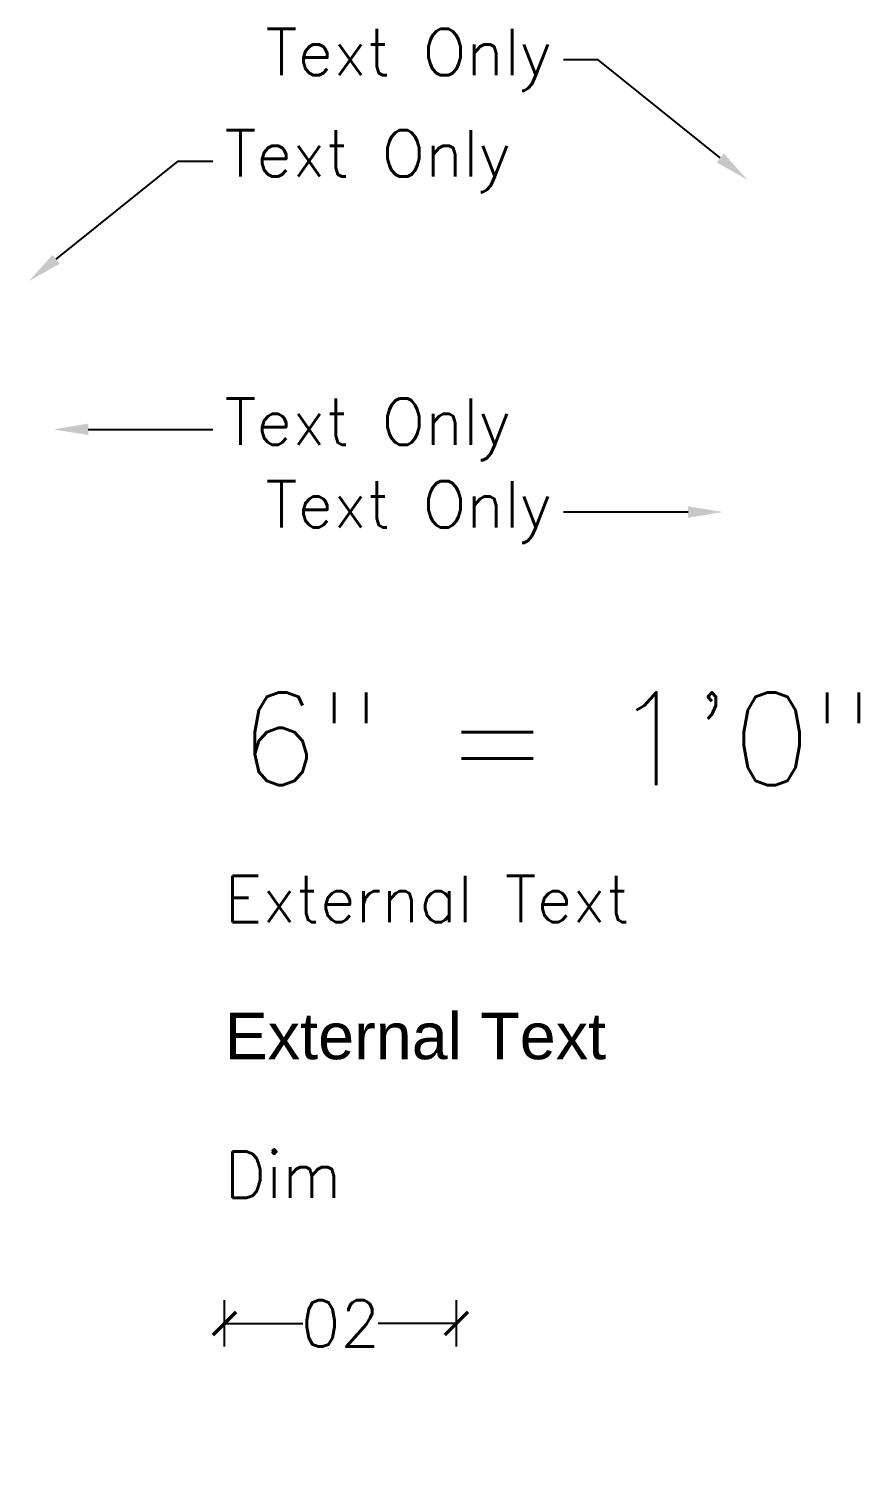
# Model space of a CAD drawing. Header units: millimetres. Extents: x 18963 to 156110, y 10619 to 121460.
# Drawn here: x 18963.1 to 19034.8, y 116842 to 116966.9 of the extents above; entities that cross this region are included whole.
import ezdxf
from ezdxf import colors
from ezdxf.entities.mleader import LeaderData, LeaderLine
from ezdxf.math import Vec2, Vec3

# ---------------------------------------------------------------- set-up
doc = ezdxf.new("R2010")
doc.units = ezdxf.units.MM
doc.header["$MEASUREMENT"] = 0
doc.layers.get('Defpoints').update_dxf_attribs({"color": 8})
for name, color, linetype in [('Dim_Int_6_1', 4, 'Continuous'), ('Dim_Int_⅛_1', 4, 'Continuous'), ('Txt_Arc', 95, 'Continuous')]:
    doc.layers.add(name, color=color, linetype=linetype)
doc.styles.add('ARIAL', font='arial.ttf')
doc.styles.add('MSA_Standard', font='romans.shx')
doc.dimstyles.new('Msa_6_1', dxfattribs={"dimscale": 2, "dimtxt": 2, "dimasz": 1, "dimexe": 1, "dimexo": 0, "dimgap": 0, "dimtad": 0, "dimdec": 0, "dimlfac": 0.03937, "dimzin": 0, "dimdsep": 46, "dimlunit": 4, "dimtxsty": 'MSA_Standard', "dimblk": 'ARCHTICK', "dimcen": 0.09, "dimclrd": 4, "dimclre": 4, "dimclrt": 6, "dimadec": 0, "dimazin": 0, "dimtfac": 1, "dimtdec": 0, "dimtofl": 0, "dimtmove": 1, "dimatfit": 3, "dimfxl": 0, "dimtolj": 1, "dimtzin": 0, "dimlwd": -1, "dimlwe": -1, "dimarcsym": 0})

# ---------------------------------------------------------------- blocks, each defined once
blk = doc.blocks.new('_ArchTick')
at = {"linetype": 'ByBlock', "const_width": 0.15}
blk.add_lwpolyline([(-0.5, -0.5), (0.5, 0.5)], dxfattribs=at)
blk = doc.blocks.new('*D6')
at = {"layer": 'Defpoints', "color": 0, "transparency": 16777216}
for p in [(19000.02, 116855.21), (18980.02, 116842.04), (19000.02, 116842.04)]:
    blk.add_point(p, dxfattribs=at)
at = {"layer": 'Dim_Int_6_1', "color": 4, "transparency": 16777216}
for p, q in [((18980.02, 116853.21), (18980.02, 116857.21)), ((19000.02, 116853.21), (19000.02, 116857.21)), ((18980.02, 116855.21), (18986.78, 116855.21)), ((19000.02, 116855.21), (18993.26, 116855.21))]:
    blk.add_line(p, q, dxfattribs=at)
at = {"layer": 'Dim_Int_6_1', "color": 4, "transparency": 16777216, "xscale": 2, "yscale": 2, "zscale": 2, "rotation": 180}
blk.add_blockref('_ArchTick', (18980.02, 116855.21), dxfattribs=at)
at = {"layer": 'Dim_Int_6_1', "color": 4, "transparency": 16777216, "xscale": 2, "yscale": 2, "zscale": 2}
blk.add_blockref('_ArchTick', (19000.02, 116855.21), dxfattribs=at)
at = {"layer": 'Dim_Int_6_1', "color": 6, "transparency": 16777216, "insert": (18990.02, 116855.21), "char_height": 4, "attachment_point": 5, "style": 'MSA_Standard'}
blk.add_mtext('\\A1;02', dxfattribs=at)

msp = doc.modelspace()

# ---------------------------------------------------------------- texts
at = {"layer": 'Dim_Int_⅛_1', "insert": (18980.02, 116870.03), "char_height": 4, "width": 8.5714, "attachment_point": 1, "style": 'MSA_Standard'}
msp.add_mtext('Dim', dxfattribs=at)
at = {"layer": 'Txt_Arc', "style": 'MSA_Standard'}
msp.add_text('6" = 1\'0"', height=8, dxfattribs=at).set_placement((18981.26, 116901.64))
at = {"layer": 'Txt_Arc', "char_height": 4, "width": 93.407, "attachment_point": 1}
for insert, style in [((18980.02, 116893.82), 'MSA_Standard'), ((18980.02, 116882), 'ARIAL')]:
    msp.add_mtext('External Text', dxfattribs=dict(at, insert=insert, style=style))

# ---------------------------------------------------------------- dimensions: what is measured, and where the dimension line sits
at = {"layer": 'Dim_Int_6_1'}
dim = msp.add_linear_dim(base=(19000.02, 116855.21), p1=(18980.02, 116842.04), p2=(19000.02, 116842.04), text='02', dimstyle='Msa_6_1', dxfattribs=at)
dim.commit()
dim.dimension.update_dxf_attribs({"geometry": '*D6', "text_midpoint": (18990.02, 116855.21)})

# ---------------------------------------------------------------- leaders
at = {"layer": 'Txt_Arc'}
ml = msp.add_multileader_mtext('Standard', dxfattribs=at)
ml.set_content('{\\Fsimplex|c0;Text Only}', color=256, style='MSA_Standard')
ml.set_leader_properties()
ml.build(insert=Vec2(0, 0))
ml.multileader.update_dxf_attribs({"dogleg_length": 3, "arrow_head_size": 3})
ctx = ml.context
ctx.base_point, ctx.arrow_head_size, ctx.landing_gap_size, ctx.plane_origin = Vec3(18979.02, 116964.2), 3, 1, Vec3(19025.12, 116979.56)
ctx.text_align_type = 2
notes = []
notes.append((ctx, [(0, (1, 1, 0), (19012.25, 116964.2), (-1, 0), 3, [(0, [(19025.12, 116953.86)], 0, [])])]))
ctx.mtext.insert, ctx.mtext.width, ctx.mtext.alignment, ctx.mtext.flow_direction = Vec3(19008.25, 116966.87), 28.2305, 3, 5
ml = msp.add_multileader_mtext('Standard', dxfattribs=at)
ml.set_content('{\\Fsimplex|c0;Text Only}', color=256, style='MSA_Standard')
ml.set_leader_properties()
ml.build(insert=Vec2(0, 0))
ml.multileader.update_dxf_attribs({"text_right_attachment_type": 6, "dogleg_length": 3, "arrow_head_size": 3})
ctx = ml.context
ctx.base_point, ctx.arrow_head_size, ctx.landing_gap_size, ctx.plane_origin = Vec3(18979.02, 116955.46), 3, 1, Vec3(18963.15, 116970.82)
ctx.right_attachment = 6
notes.append((ctx, [(0, (1, 1, 0), (18976.02, 116955.46), (1, 0), 3, [(0, [(18963.15, 116945.12)], 0, [])])]))
ctx.mtext.insert, ctx.mtext.flow_direction = Vec3(18980.02, 116958.13), 5
ml = msp.add_multileader_mtext('Standard', dxfattribs=at)
ml.set_content('{\\Fsimplex|c0;Text Only}', color=256, style='MSA_Standard')
ml.set_leader_properties()
ml.build(insert=Vec2(0, 0))
ml.multileader.update_dxf_attribs({"has_dogleg": 0, "text_right_attachment_type": 6, "dogleg_length": 1, "arrow_head_size": 3})
ctx = ml.context
ctx.base_point, ctx.arrow_head_size, ctx.landing_gap_size, ctx.plane_origin = Vec3(18979.02, 116932.33), 3, 1, Vec3(18965.26, 116932.33)
ctx.right_attachment = 6
notes.append((ctx, [(0, (1, 1, 0), (18978.02, 116932.33), (1, 0), 1, [(0, [(18965.26, 116932.33)], 0, [])])]))
ctx.mtext.insert, ctx.mtext.flow_direction = Vec3(18980.02, 116935), 5
ml = msp.add_multileader_mtext('Standard', dxfattribs=at)
ml.set_content('{\\Fsimplex|c0;Text Only}', color=256, style='MSA_Standard')
ml.set_leader_properties()
ml.build(insert=Vec2(0, 0))
ml.multileader.update_dxf_attribs({"has_dogleg": 0, "dogleg_length": 1, "arrow_head_size": 3})
ctx = ml.context
ctx.base_point, ctx.arrow_head_size, ctx.landing_gap_size, ctx.plane_origin = Vec3(18979.02, 116925.2), 3, 1, Vec3(19023.01, 116925.2)
ctx.text_align_type = 2
notes.append((ctx, [(0, (1, 1, 0), (19010.25, 116925.2), (-1, 0), 1, [(0, [(19023.01, 116925.2)], 0, [])])]))
ctx.mtext.insert, ctx.mtext.width, ctx.mtext.alignment, ctx.mtext.flow_direction = Vec3(19008.25, 116927.87), 28.2305, 3, 5
for ctx, leaders in notes:
    for number, flags, end, landing, length, lines in leaders:
        leader = LeaderData()
        leader.index, (leader.has_last_leader_line, leader.has_dogleg_vector, leader.attachment_direction) = number, flags
        leader.last_leader_point, leader.dogleg_vector, leader.dogleg_length = Vec3(end), Vec3(landing), length
        for number, points, colour, breaks in lines:
            line = LeaderLine()
            line.index, line.vertices, line.color, line.breaks = number, Vec3.list(points), colors.encode_raw_color(colour), breaks
            leader.lines.append(line)
        ctx.leaders.append(leader)

doc.saveas('drawing.dxf')
